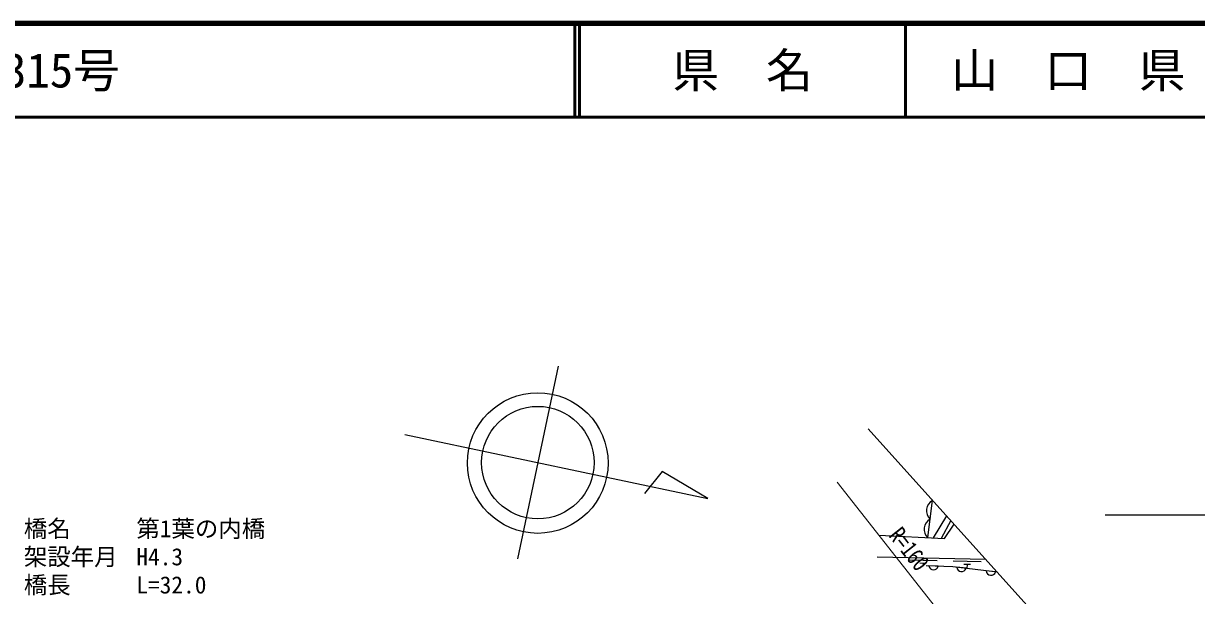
# Model space of a CAD drawing. Units: millimetres at full size, sheet at 1:1000; details may follow other scales. Extents: x 40000 to 680000, y 20000 to 380000.
# Drawn here: x 238916 to 364057, y 318999 to 380000 of the extents above; entities that cross this region are included whole.
import ezdxf
from ezdxf.enums import TextEntityAlignment as Align

# ---------------------------------------------------------------- set-up
doc = ezdxf.new("R2010")
doc.units = ezdxf.units.MM
doc.header["$LTSCALE"] = 1000
for name, color, linetype, lineweight in [('M-BGD', 7, 'Continuous', 25), ('M-BMK-OTRS', 5, 'Continuous', 25), ('M-BMK-SRVR', 3, 'Continuous', 25), ('M-STR-HTXT', 7, 'Continuous', 13), ('M-TTL', 2, 'Continuous', 140), ('M-TTL-LINE', 7, 'Continuous', 50)]:
    doc.layers.add(name, color=color, linetype=linetype, lineweight=lineweight)
doc.layers.add('M-TTL-TXT', color=7, linetype='Continuous')
doc.styles.add('ＭＳ ゴシック', font='')
doc.styles.get('ＭＳ ゴシック').set_extended_font_data('MS Gothic')

msp = doc.modelspace()

# ---------------------------------------------------------------- linework, layer by layer
at = {"layer": 'M-BGD'}
for p, q in [((335376, 325168), (335886, 329185)), ((337395, 327510), (335953, 325138)), ((337852, 327002), (336806, 325093)), ((329988, 323142), (341574, 322870)), ((336386, 322691), (333387, 322762)), ((335230, 322418), (334530, 322435)), ((334880, 322427), (334874, 322176)), ((336503, 322124), (335513, 322156)), ((341086, 322581), (338087, 322651)), ((339471, 321900), (338488, 322021)), ((339929, 322308), (339230, 322324)), ((339580, 322316), (339569, 321888)), ((342608, 321512), (341625, 321634))]:
    msp.add_line(p, q, dxfattribs=at)
for points in [[(354326, 327614), (365916, 327614), (368133, 324676), (383288, 324676), (383288, 325781), (384407, 325781), (384407, 324676), (428848, 324676), (432088, 333268), (434979, 333268), (438757, 335804)], [(330157, 325439), (337155, 325075), (338211, 326603)], [(342819, 321486), (338064, 322074), (335219, 322165)]]:
    msp.add_lwpolyline(points, dxfattribs=at)
for centre, radius, start, end in [((336498, 328050), 1250, 119.6415, 225.90171), ((336246, 326065), 1250, 119.6415, 225.90171), ((336011, 322237), 505, 189.3317, 346.98989), ((338991, 322058), 505, 184.1308, 341.78899), ((342129, 321670), 505, 184.1308, 341.78899)]:
    msp.add_arc(centre, radius, start, end, dxfattribs=at)
at = {"layer": 'M-BMK-OTRS'}
msp.add_line((377684, 282770), (329038, 336789), dxfattribs=at)
at = {"layer": 'M-BMK-SRVR'}
for p, q in [((295965, 343444), (291615, 322899)), ((279605, 336175), (311917, 329333)), ((307036, 332212), (305164, 329867)), ((311917, 329333), (307036, 332212))]:
    msp.add_line(p, q, dxfattribs=at)
for centre, radius in [((293781, 333130), 7500), ((293790, 333171), 6000)]:
    msp.add_circle(centre, radius, dxfattribs=at)
at = {"layer": 'M-STR-HTXT'}
msp.add_line((346477, 304722), (325720, 331070), dxfattribs=at)
at = {"layer": 'M-TTL'}
msp.add_line((680000, 380000), (40000, 380000), dxfattribs=at)
at = {"layer": 'M-TTL-LINE'}
for p, q in [((297750, 380000), (297750, 370000)), ((298250, 380000), (298250, 370000)), ((333000, 380000), (333000, 370000)), ((40000, 370000), (680000, 370000))]:
    msp.add_line(p, q, dxfattribs=at)

# ---------------------------------------------------------------- texts
at = {"layer": 'M-STR-HTXT', "style": 'ＭＳ ゴシック'}
for s, p in [('橋名', (238956, 324667)), ('第1葉の内橋', (250956, 324667)), ('架設年月', (238956, 321667)), ('H4.3', (250956, 321667)), ('橋長', (238956, 318667)), ('L=32.0', (250956, 318667))]:
    msp.add_text(s, height=1833, dxfattribs=at).set_placement(p, align=Align.BOTTOM_LEFT)
at = {"layer": 'M-STR-HTXT', "style": 'ＭＳ ゴシック', "width": 0.8}
msp.add_text('R=160', height=1833, rotation=308.23, dxfattribs=at).set_placement((332267, 323063), align=Align.BOTTOM_CENTER)
at = {"layer": 'M-TTL-TXT', "style": 'ＭＳ ゴシック'}
msp.add_text('一般国道315号', height=3666, dxfattribs=at).set_placement((216734, 375000), align=Align.MIDDLE_LEFT)
for s, p in [('県\u3000名', (315625, 375000)), ('山\u3000口\u3000県', (350375, 375000))]:
    msp.add_text(s, height=3666, dxfattribs=at).set_placement(p, align=Align.MIDDLE_CENTER)

doc.saveas('drawing.dxf')
